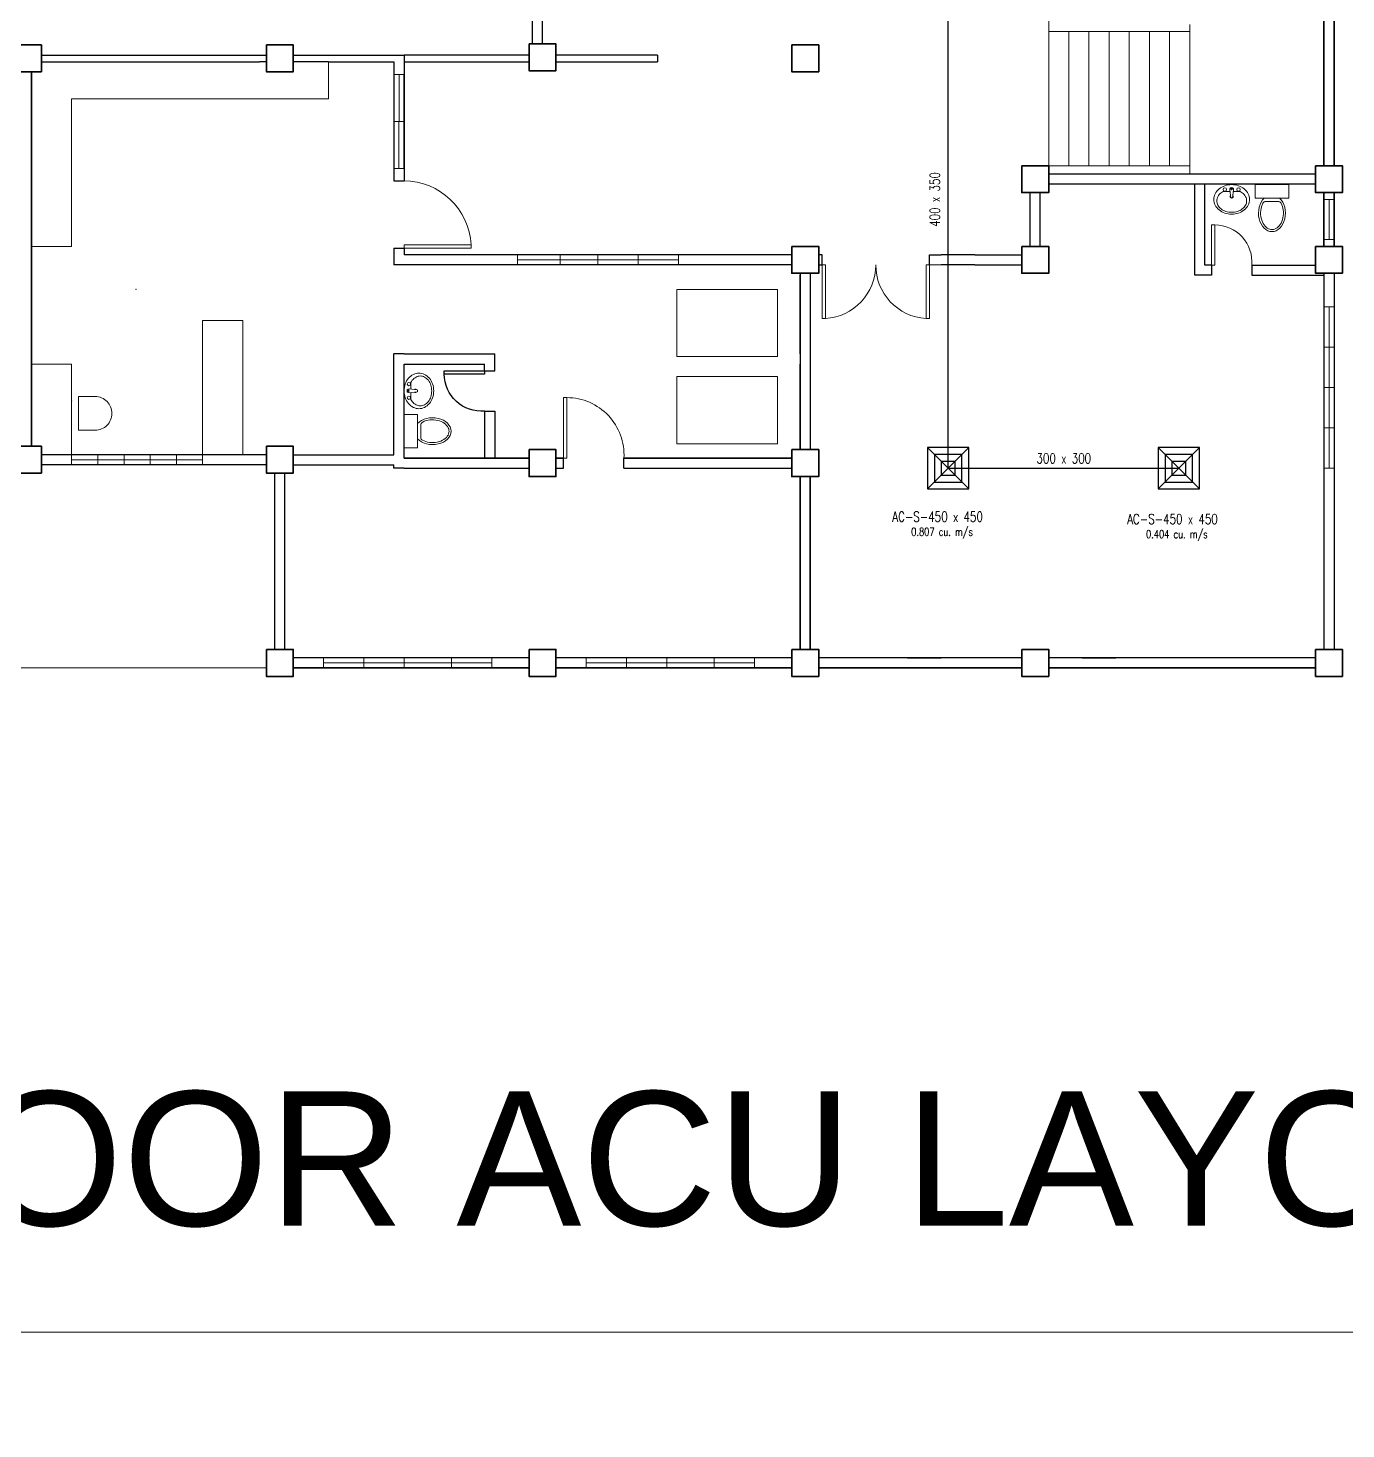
# Model space of a CAD drawing. Header units: millimetres. Extents: x 63005 to 126950, y 36019 to 74749.
# Drawn here: x 63219.73 to 63239.36, y 36219.88 to 36240.74 of the extents above; entities that cross this region are included whole.
import ezdxf

# ---------------------------------------------------------------- set-up
doc = ezdxf.new("R2010")
doc.units = ezdxf.units.MM
doc.header["$LTSCALE"] = 0.04
for name, color, linetype in [('ahu line', 150, 'Continuous'), ('diffuser', 7, 'Continuous'), ('ducting label', 7, 'Continuous'), ('Legends', 7, 'Continuous')]:
    doc.layers.add(name, color=color, linetype=linetype)
doc.layers.get('Legends').off()
doc.styles.add('Arch-Dim', font='simplex.shx', dxfattribs={"width": 0.75})
doc.styles.get("Standard").update_dxf_attribs({"font": 'arial.ttf', "width": 0.8})

# ---------------------------------------------------------------- blocks, each defined once
blk = doc.blocks.new('door-.60m')
at = {"ltscale": 0.03}
blk.add_lwpolyline([(0, 0), (0.05, 0), (0.05, 0.6), (0, 0.6)], close=True, dxfattribs=at)
blk.add_arc((0.05, 0.048), 0.552, 355.0209, 90, dxfattribs=at)
blk = doc.blocks.new('AC-S-12')
at = {"layer": 'diffuser', "color": 30}
for p, q in [((-0.15, 0.15), (0.15, -0.15)), ((0.15, 0.15), (-0.15, -0.15)), ((-0.15, 0.15), (-0.15, -0.15)), ((0.15, 0.15), (-0.15, 0.15)), ((0.15, -0.15), (0.15, 0.15)), ((-0.1, 0.1), (-0.1, -0.1)), ((0.1, 0.1), (-0.1, 0.1)), ((-0.05, 0.05), (-0.05, -0.05)), ((0.05, 0.05), (-0.05, 0.05)), ((0.05, -0.05), (0.05, 0.05)), ((0.1, -0.1), (0.1, 0.1)), ((-0.1, -0.1), (0.1, -0.1)), ((-0.05, -0.05), (0.05, -0.05)), ((-0.15, -0.15), (0.15, -0.15))]:
    blk.add_line(p, q, dxfattribs=at)
for points in [[(-0.358, 0.358, 0, 0.0447, 0), (-0.295, 0.295, 0, 0, 0), (-0.15, 0.15, 0, 0, 0)], [(0.358, 0.358, 0, 0.0447, 0), (0.295, 0.295, 0, 0, 0), (0.15, 0.15, 0, 0, 0)], [(-0.358, -0.358, 0, 0.0447, 0), (-0.295, -0.295, 0, 0, 0), (-0.15, -0.15, 0, 0, 0)], [(0.358, -0.358, 0, 0.0447, 0), (0.295, -0.295, 0, 0, 0), (0.15, -0.15, 0, 0, 0)]]:
    blk.add_lwpolyline(points, format="xyseb", dxfattribs=at)
blk = doc.blocks.new('fcu')
at = {"layer": 'diffuser', "xscale": 2.052644456280903, "yscale": 2.052644456280903, "zscale": 2.052644456280903}
blk.add_blockref('AC-S-12', (0, 0), dxfattribs=at)

msp = doc.modelspace()

# ---------------------------------------------------------------- linework, layer by layer
at = {"color": 8, "lineweight": 9}
for p, q in [((63234.93, 36240.687), (63234.93, 36243.087)), ((63236.73, 36240.687), (63234.93, 36240.687)), ((63234.93, 36240.687), (63234.93, 36238.687)), ((63235.23, 36240.687), (63235.23, 36238.687)), ((63235.53, 36240.687), (63235.53, 36238.687)), ((63235.83, 36240.687), (63235.83, 36238.687)), ((63236.13, 36240.687), (63236.13, 36238.687)), ((63236.43, 36240.687), (63236.43, 36238.687)), ((63236.73, 36240.687), (63236.73, 36238.687)), ((63236.73, 36240.687), (63237.03, 36240.687)), ((63237.03, 36240.687), (63237.03, 36240.787)), ((63237.03, 36240.687), (63237.03, 36238.687)), ((63224.205, 36239.685), (63224.205, 36240.235)), ((63225.33, 36240.047), (63225.182, 36240.047)), ((63225.182, 36240.047), (63225.182, 36238.647)), ((63225.256, 36240.047), (63225.252, 36238.647)), ((63225.33, 36239.347), (63225.33, 36240.047)), ((63225.33, 36239.347), (63225.182, 36239.347)), ((63225.182, 36238.647), (63225.328, 36238.647)), ((63237.03, 36238.687), (63234.93, 36238.687)), ((63234.93, 36238.562), (63234.93, 36238.687)), ((63237.03, 36238.562), (63237.03, 36238.687)), ((63238.005, 36238.406), (63238.005, 36238.206)), ((63238.505, 36238.406), (63238.005, 36238.406)), ((63238.505, 36238.206), (63238.505, 36238.406)), ((63237.641, 36238.208), (63237.628, 36238.33)), ((63237.67, 36238.208), (63237.683, 36238.33)), ((63238.005, 36238.206), (63238.505, 36238.206)), ((63239.18, 36238.186), (63239.03, 36238.186)), ((63239.03, 36238.186), (63239.03, 36237.586)), ((63239.105, 36238.186), (63239.105, 36237.586)), ((63239.18, 36237.886), (63239.18, 36238.186)), ((63238.165, 36238.156), (63238.346, 36238.156)), ((63239.03, 36237.586), (63239.18, 36237.586)), ((63227.018, 36237.21), (63227.018, 36237.36)), ((63227.018, 36237.36), (63229.418, 36237.36)), ((63227.655, 36237.21), (63227.655, 36237.36)), ((63228.218, 36237.21), (63228.218, 36237.36)), ((63228.818, 36237.21), (63228.818, 36237.36)), ((63229.418, 36237.36), (63229.418, 36237.21)), ((63234.93, 36237.485), (63234.93, 36237.36)), ((63229.418, 36237.285), (63227.018, 36237.285)), ((63228.218, 36237.21), (63227.018, 36237.21)), ((63228.218, 36237.21), (63229.418, 36237.21)), ((63231.38, 36237.085), (63231.38, 36237.06)), ((63239.18, 36237.085), (63239.18, 36236.585)), ((63239.18, 36236.585), (63239.03, 36236.585)), ((63239.03, 36236.585), (63239.03, 36234.185)), ((63239.105, 36236.585), (63239.105, 36234.185)), ((63239.18, 36235.385), (63239.18, 36236.585)), ((63222.93, 36236.385), (63222.93, 36234.385)), ((63219.78, 36236.11), (63219.78, 36235.735)), ((63239.18, 36235.985), (63239.03, 36235.985)), ((63219.78, 36235.735), (63219.78, 36234.51)), ((63231.23, 36235.36), (63231.23, 36235.51)), ((63225.528, 36235.349), (63225.406, 36235.363)), ((63225.528, 36235.32), (63225.406, 36235.307)), ((63239.18, 36235.385), (63239.03, 36235.385)), ((63239.18, 36234.185), (63239.18, 36235.385)), ((63225.33, 36234.985), (63225.53, 36234.985)), ((63225.33, 36234.485), (63225.33, 36234.985)), ((63225.53, 36234.985), (63225.53, 36234.485)), ((63225.58, 36234.825), (63225.58, 36234.644)), ((63239.18, 36234.785), (63239.03, 36234.785)), ((63225.53, 36234.485), (63225.33, 36234.485)), ((63220.38, 36234.385), (63219.93, 36234.385)), ((63219.93, 36234.235), (63220.38, 36234.235)), ((63220.38, 36234.385), (63220.38, 36234.235)), ((63222.33, 36234.31), (63220.38, 36234.31)), ((63220.38, 36234.235), (63222.28, 36234.235)), ((63220.38, 36234.235), (63220.77, 36234.235)), ((63220.77, 36234.235), (63220.77, 36234.385)), ((63220.77, 36234.385), (63221.16, 36234.385)), ((63221.16, 36234.385), (63221.16, 36234.235)), ((63221.16, 36234.235), (63221.55, 36234.235)), ((63221.55, 36234.235), (63221.55, 36234.385)), ((63221.55, 36234.385), (63221.94, 36234.385)), ((63221.94, 36234.385), (63221.94, 36234.235)), ((63221.94, 36234.235), (63222.33, 36234.235)), ((63222.88, 36234.385), (63222.28, 36234.385)), ((63222.28, 36234.235), (63223.03, 36234.235)), ((63222.33, 36234.235), (63222.33, 36234.385)), ((63239.03, 36234.185), (63239.18, 36234.185)), ((63224.13, 36231.21), (63224.13, 36231.36)), ((63224.73, 36231.21), (63224.73, 36231.36)), ((63225.33, 36231.36), (63225.33, 36231.21)), ((63225.437, 36231.36), (63226.637, 36231.36)), ((63226.037, 36231.36), (63226.037, 36231.21)), ((63226.637, 36231.36), (63226.637, 36231.21)), ((63228.043, 36231.21), (63228.043, 36231.36)), ((63228.643, 36231.21), (63228.643, 36231.36)), ((63229.243, 36231.36), (63229.243, 36231.21)), ((63229.349, 36231.36), (63230.549, 36231.36)), ((63229.949, 36231.36), (63229.949, 36231.21)), ((63230.549, 36231.36), (63230.549, 36231.21)), ((63231.505, 36231.36), (63232.23, 36231.36)), ((63232.23, 36231.36), (63232.83, 36231.36)), ((63233.83, 36231.36), (63233.33, 36231.36)), ((63233.83, 36231.36), (63234.53, 36231.36)), ((63234.93, 36231.36), (63235.43, 36231.36)), ((63236.43, 36231.36), (63235.93, 36231.36)), ((63236.43, 36231.36), (63237.43, 36231.36)), ((63237.43, 36231.36), (63238.03, 36231.36)), ((63238.03, 36231.36), (63238.905, 36231.36)), ((63223.28, 36231.21), (63207.955, 36231.21)), ((63226.637, 36231.285), (63224.13, 36231.285)), ((63225.33, 36231.21), (63224.13, 36231.21)), ((63230.549, 36231.285), (63228.043, 36231.285)), ((63229.243, 36231.21), (63228.043, 36231.21))]:
    msp.add_line(p, q, dxfattribs=at)
at = {"color": 8, "lineweight": 25}
for p, q in [((63239.03, 36243.087), (63239.03, 36238.687)), ((63239.18, 36243.087), (63239.18, 36238.687)), ((63239.03, 36238.687), (63239.03, 36241.96)), ((63239.18, 36238.687), (63239.18, 36241.96)), ((63227.393, 36240.5), (63227.393, 36241.095)), ((63227.243, 36240.5), (63227.243, 36241.045)), ((63219.93, 36240.335), (63222.88, 36240.335)), ((63222.88, 36240.335), (63223.28, 36240.335)), ((63223.68, 36240.335), (63225.18, 36240.335)), ((63225.18, 36240.335), (63225.33, 36240.335)), ((63225.33, 36240.335), (63225.33, 36238.46)), ((63227.193, 36240.335), (63225.33, 36240.335)), ((63229.105, 36240.335), (63227.593, 36240.335)), ((63229.105, 36240.335), (63229.105, 36240.235)), ((63219.78, 36240.085), (63219.78, 36237.11)), ((63219.78, 36234.51), (63219.78, 36240.085)), ((63219.78, 36240.085), (63219.78, 36234.51)), ((63219.93, 36240.235), (63223.18, 36240.235)), ((63223.28, 36240.235), (63223.18, 36240.235)), ((63224.205, 36240.235), (63223.68, 36240.235)), ((63224.205, 36240.235), (63225.18, 36240.235)), ((63225.18, 36240.235), (63225.18, 36238.46)), ((63225.33, 36240.235), (63227.193, 36240.235)), ((63227.593, 36240.235), (63229.105, 36240.235)), ((63219.78, 36238.485), (63219.78, 36236.385)), ((63225.18, 36238.46), (63225.33, 36238.46)), ((63238.905, 36238.562), (63234.93, 36238.562)), ((63238.905, 36238.412), (63234.93, 36238.412)), ((63237.105, 36237.056), (63237.105, 36238.406)), ((63237.255, 36237.206), (63237.255, 36238.406)), ((63234.655, 36237.485), (63234.655, 36238.287)), ((63234.805, 36237.485), (63234.805, 36238.287)), ((63239.03, 36238.287), (63239.03, 36237.485)), ((63239.03, 36237.485), (63239.03, 36238.287)), ((63239.18, 36238.287), (63239.18, 36237.485)), ((63239.18, 36237.485), (63239.18, 36238.287)), ((63225.18, 36237.46), (63225.18, 36237.36)), ((63225.18, 36237.46), (63225.33, 36237.46)), ((63225.18, 36237.36), (63225.18, 36237.21)), ((63225.33, 36237.46), (63225.33, 36237.368)), ((63225.33, 36237.368), (63225.33, 36237.36)), ((63231.105, 36237.36), (63225.33, 36237.36)), ((63231.555, 36237.36), (63231.505, 36237.36)), ((63231.555, 36237.21), (63231.555, 36237.36)), ((63233.155, 36237.36), (63233.33, 36237.36)), ((63233.155, 36237.21), (63233.155, 36237.36)), ((63233.83, 36237.36), (63233.33, 36237.36)), ((63233.83, 36237.36), (63234.53, 36237.36)), ((63225.33, 36237.21), (63225.18, 36237.21)), ((63231.105, 36237.21), (63225.33, 36237.21)), ((63231.505, 36237.21), (63231.555, 36237.21)), ((63233.83, 36237.21), (63233.33, 36237.21)), ((63233.83, 36237.21), (63234.53, 36237.21)), ((63231.23, 36237.085), (63231.23, 36235.51)), ((63231.23, 36235.885), (63231.23, 36237.06)), ((63231.38, 36237.085), (63231.38, 36235.51)), ((63231.38, 36237.06), (63231.38, 36234.46)), ((63239.03, 36237.085), (63239.03, 36231.485)), ((63239.03, 36237.085), (63239.03, 36231.485)), ((63239.18, 36237.085), (63239.18, 36231.485)), ((63225.18, 36234.385), (63225.18, 36235.885)), ((63225.33, 36235.885), (63225.18, 36235.885)), ((63225.33, 36234.335), (63225.33, 36235.735)), ((63231.23, 36234.46), (63231.23, 36235.735)), ((63231.23, 36235.51), (63231.23, 36234.46)), ((63231.38, 36235.51), (63231.38, 36234.46)), ((63223.28, 36234.385), (63219.93, 36234.385)), ((63223.28, 36234.235), (63219.93, 36234.235)), ((63223.68, 36234.385), (63225.18, 36234.385)), ((63223.68, 36234.235), (63225.18, 36234.235)), ((63225.18, 36234.185), (63225.18, 36234.235)), ((63225.33, 36234.335), (63227.193, 36234.335)), ((63227.193, 36234.335), (63225.33, 36234.335)), ((63227.593, 36234.335), (63227.705, 36234.335)), ((63227.705, 36234.335), (63227.593, 36234.335)), ((63227.705, 36234.185), (63227.705, 36234.335)), ((63228.605, 36234.335), (63229.88, 36234.335)), ((63228.605, 36234.185), (63228.605, 36234.335)), ((63231.105, 36234.335), (63228.605, 36234.335)), ((63229.88, 36234.335), (63231.105, 36234.335)), ((63223.405, 36231.485), (63223.405, 36234.11)), ((63223.555, 36231.485), (63223.555, 36234.11)), ((63225.33, 36234.185), (63225.18, 36234.185)), ((63225.33, 36234.185), (63227.193, 36234.185)), ((63227.593, 36234.185), (63227.705, 36234.185)), ((63228.605, 36234.185), (63231.105, 36234.185)), ((63231.23, 36234.06), (63231.23, 36231.485)), ((63231.23, 36231.485), (63231.23, 36234.06)), ((63231.38, 36234.06), (63231.38, 36231.485)), ((63231.38, 36231.485), (63231.38, 36234.06)), ((63231.23, 36233.36), (63231.23, 36231.485)), ((63227.193, 36231.36), (63223.68, 36231.36)), ((63227.193, 36231.36), (63225.33, 36231.36)), ((63231.105, 36231.36), (63227.593, 36231.36)), ((63231.105, 36231.36), (63227.593, 36231.36)), ((63234.53, 36231.36), (63231.505, 36231.36)), ((63232.83, 36231.36), (63233.33, 36231.36)), ((63238.905, 36231.36), (63234.93, 36231.36)), ((63235.43, 36231.36), (63235.93, 36231.36)), ((63227.193, 36231.21), (63223.68, 36231.21)), ((63223.68, 36231.21), (63227.193, 36231.21)), ((63227.193, 36231.21), (63225.18, 36231.21)), ((63231.105, 36231.21), (63227.593, 36231.21)), ((63231.105, 36231.21), (63227.593, 36231.21)), ((63227.593, 36231.21), (63231.105, 36231.21)), ((63234.53, 36231.21), (63231.505, 36231.21)), ((63231.505, 36231.21), (63234.53, 36231.21)), ((63238.905, 36231.21), (63234.93, 36231.21)), ((63234.93, 36231.21), (63238.905, 36231.21))]:
    msp.add_line(p, q, dxfattribs=at)
at = {"color": 8, "lineweight": 9, "ltscale": 0.4}
for p, q in [((63220.38, 36239.685), (63224.205, 36239.685)), ((63220.38, 36239.685), (63220.38, 36237.485)), ((63219.78, 36237.485), (63220.38, 36237.485)), ((63222.33, 36234.385), (63222.33, 36236.385)), ((63222.93, 36236.385), (63222.33, 36236.385)), ((63219.78, 36235.735), (63220.38, 36235.735)), ((63220.38, 36235.735), (63220.38, 36234.385))]:
    msp.add_line(p, q, dxfattribs=at)
at = {"color": 8, "lineweight": 13}
for p, q in [((63225.33, 36237.51), (63225.33, 36237.46)), ((63226.33, 36237.51), (63225.33, 36237.51)), ((63225.33, 36237.51), (63225.33, 36237.46)), ((63225.33, 36237.46), (63226.33, 36237.46)), ((63226.33, 36237.46), (63226.33, 36237.51)), ((63231.555, 36237.21), (63231.605, 36237.21)), ((63231.605, 36237.21), (63231.555, 36237.21)), ((63231.555, 36237.21), (63231.555, 36236.41)), ((63231.605, 36236.41), (63231.605, 36237.21)), ((63233.105, 36236.41), (63233.105, 36237.21)), ((63233.105, 36237.21), (63233.155, 36237.21)), ((63233.105, 36237.21), (63233.33, 36237.21)), ((63233.155, 36237.21), (63233.155, 36236.41)), ((63231.555, 36236.41), (63231.605, 36236.41)), ((63233.155, 36236.41), (63233.105, 36236.41))]:
    msp.add_line(p, q, dxfattribs=at)
at = {"color": 8, "lineweight": 25, "ltscale": 0.4}
for p, q in [((63237.355, 36237.206), (63237.255, 36237.206)), ((63237.355, 36237.206), (63237.355, 36237.056)), ((63237.955, 36237.206), (63237.955, 36237.056)), ((63237.955, 36237.206), (63238.905, 36237.206)), ((63237.355, 36237.056), (63237.105, 36237.056)), ((63237.955, 36237.056), (63239.03, 36237.056)), ((63225.33, 36235.885), (63226.68, 36235.885)), ((63226.68, 36235.635), (63226.68, 36235.885)), ((63225.33, 36235.735), (63226.53, 36235.735)), ((63225.33, 36235.735), (63226.53, 36235.735)), ((63226.53, 36235.635), (63226.53, 36235.735)), ((63226.53, 36235.635), (63226.68, 36235.635)), ((63226.53, 36235.035), (63226.68, 36235.035)), ((63226.53, 36235.035), (63226.53, 36234.335)), ((63226.68, 36235.035), (63226.68, 36234.335))]:
    msp.add_line(p, q, dxfattribs=at)
at = {"color": 0, "linetype": 'ByBlock', "lineweight": 9}
msp.add_line((63245.179, 36221.32), (63200.963, 36221.32), dxfattribs=at)
at = {"color": 8, "lineweight": 35}
for points in [[(63219.53, 36240.485), (63219.93, 36240.485), (63219.93, 36240.085), (63219.53, 36240.085)], [(63223.28, 36240.485), (63223.68, 36240.485), (63223.68, 36240.085), (63223.28, 36240.085)], [(63227.193, 36240.5), (63227.593, 36240.5), (63227.593, 36240.1), (63227.193, 36240.1)], [(63231.105, 36240.485), (63231.505, 36240.485), (63231.505, 36240.085), (63231.105, 36240.085)], [(63234.53, 36238.687), (63234.93, 36238.687), (63234.93, 36238.287), (63234.53, 36238.287)], [(63238.905, 36238.687), (63239.305, 36238.687), (63239.305, 36238.287), (63238.905, 36238.287)], [(63231.105, 36237.485), (63231.505, 36237.485), (63231.505, 36237.085), (63231.105, 36237.085)], [(63234.53, 36237.485), (63234.93, 36237.485), (63234.93, 36237.085), (63234.53, 36237.085)], [(63238.905, 36237.485), (63239.305, 36237.485), (63239.305, 36237.085), (63238.905, 36237.085)], [(63219.53, 36234.51), (63219.93, 36234.51), (63219.93, 36234.11), (63219.53, 36234.11)], [(63223.28, 36234.51), (63223.68, 36234.51), (63223.68, 36234.11), (63223.28, 36234.11)], [(63227.193, 36234.46), (63227.593, 36234.46), (63227.593, 36234.06), (63227.193, 36234.06)], [(63231.105, 36234.46), (63231.505, 36234.46), (63231.505, 36234.06), (63231.105, 36234.06)], [(63223.28, 36231.485), (63223.68, 36231.485), (63223.68, 36231.085), (63223.28, 36231.085)], [(63227.193, 36231.485), (63227.593, 36231.485), (63227.593, 36231.085), (63227.193, 36231.085)], [(63231.105, 36231.485), (63231.505, 36231.485), (63231.505, 36231.085), (63231.105, 36231.085)], [(63234.53, 36231.485), (63234.93, 36231.485), (63234.93, 36231.085), (63234.53, 36231.085)], [(63238.905, 36231.485), (63239.305, 36231.485), (63239.305, 36231.085), (63238.905, 36231.085)]]:
    msp.add_lwpolyline(points, close=True, dxfattribs=at)
at = {"color": 8, "lineweight": 9}
for points in [[(63225.182, 36240.047), (63225.328, 36240.047), (63225.328, 36238.647), (63225.182, 36238.647)], [(63239.03, 36238.186), (63239.18, 36238.186), (63239.18, 36237.586), (63239.03, 36237.586)], [(63229.418, 36237.21), (63227.018, 36237.21), (63227.018, 36237.36), (63229.418, 36237.36)], [(63227.018, 36237.36), (63229.418, 36237.36), (63229.418, 36237.21), (63227.018, 36237.21)], [(63239.03, 36236.585), (63239.18, 36236.585), (63239.18, 36234.185), (63239.03, 36234.185)], [(63220.38, 36234.385), (63222.33, 36234.385), (63222.33, 36234.235), (63220.38, 36234.235)], [(63224.13, 36231.36), (63226.637, 36231.36), (63226.637, 36231.21), (63224.13, 36231.21)], [(63228.043, 36231.36), (63230.549, 36231.36), (63230.549, 36231.21), (63228.043, 36231.21)]]:
    msp.add_lwpolyline(points, close=True, dxfattribs=at)
for points in [[(63237.39, 36238.185, 0.11576), (63237.41, 36238.102, 0.104047), (63237.468, 36238.029, 0.090875), (63237.552, 36237.981, 0.083344), (63237.655, 36237.964, 0.083344), (63237.759, 36237.981, 0.090875), (63237.843, 36238.029, 0.104047), (63237.901, 36238.102, 0.11576), (63237.92, 36238.185, 0.11576), (63237.901, 36238.267, 0.104047), (63237.843, 36238.341, 0.090875), (63237.759, 36238.388, 0.083344), (63237.655, 36238.406, 0.083344), (63237.552, 36238.388, 0.090875), (63237.468, 36238.341, 0.104047), (63237.41, 36238.267, 0.11576)], [(63225.551, 36235.6, -0.11576), (63225.634, 36235.58, -0.104047), (63225.708, 36235.522, -0.090875), (63225.755, 36235.438, -0.083344), (63225.772, 36235.335, -0.083344), (63225.755, 36235.231, -0.090875), (63225.708, 36235.147, -0.104047), (63225.634, 36235.089, -0.11576), (63225.551, 36235.07, -0.11576), (63225.469, 36235.089, -0.104047), (63225.395, 36235.147, -0.090875), (63225.348, 36235.231, -0.083344), (63225.33, 36235.335, -0.083344), (63225.348, 36235.438, -0.090875), (63225.395, 36235.522, -0.104047), (63225.469, 36235.58, -0.11576)]]:
    msp.add_lwpolyline(points, format="xyb", close=True, dxfattribs=at)
for points in [[(63237.433, 36238.164, 0.124838), (63237.449, 36238.101, 0.105788), (63237.498, 36238.044, 0.086697), (63237.568, 36238.007, 0.076776), (63237.655, 36237.994, 0.076776), (63237.743, 36238.007, 0.086697), (63237.813, 36238.044, 0.105788), (63237.862, 36238.101, 0.124838), (63237.878, 36238.164, 0.124838), (63237.862, 36238.226, 0.105788), (63237.813, 36238.284, 0.040067), (63237.782, 36238.304), (63237.68, 36238.304, 0.040067)], [(63237.631, 36238.304), (63237.529, 36238.304, 0.040067), (63237.498, 36238.284, 0.105788), (63237.449, 36238.226, 0.124838), (63237.433, 36238.164, 0.124838)], [(63225.572, 36235.557, -0.124838), (63225.635, 36235.541, -0.105788), (63225.693, 36235.492, -0.086697), (63225.729, 36235.422, -0.076776), (63225.742, 36235.335, -0.076776), (63225.729, 36235.247, -0.086697), (63225.693, 36235.177, -0.105788), (63225.635, 36235.128, -0.124838), (63225.572, 36235.112, -0.124838), (63225.51, 36235.128, -0.105788), (63225.452, 36235.177, -0.040067), (63225.432, 36235.208), (63225.432, 36235.31, -0.040067)], [(63225.432, 36235.359), (63225.432, 36235.461, -0.040067), (63225.452, 36235.492, -0.105788), (63225.51, 36235.541, -0.124838), (63225.572, 36235.557, -0.124838)]]:
    msp.add_lwpolyline(points, format="xyb", dxfattribs=at)
at = {"color": 8, "lineweight": 13, "ltscale": 0.03}
for points in [[(63237.355, 36237.206), (63237.405, 36237.206), (63237.405, 36237.806), (63237.355, 36237.806)], [(63227.705, 36234.335), (63227.755, 36234.335), (63227.755, 36235.235), (63227.705, 36235.235)]]:
    msp.add_lwpolyline(points, close=True, dxfattribs=at)
at = {"color": 8, "lineweight": 9, "ltscale": 1000}
for points in [[(63230.893, 36235.846), (63229.393, 36235.846), (63229.393, 36236.846), (63230.893, 36236.846)], [(63230.893, 36235.548), (63229.393, 36235.548), (63229.393, 36234.548), (63230.893, 36234.548)]]:
    msp.add_lwpolyline(points, close=True, dxfattribs=at)
at = {"color": 8, "lineweight": 9, "ltscale": 0.6}
msp.add_lwpolyline([(63220.73, 36234.75), (63220.48, 36234.75), (63220.48, 36235.25), (63220.73, 36235.25, -0.414214), (63220.98, 36235, -0.414214)], format="xyb", close=True, dxfattribs=at)
at = {"color": 8, "lineweight": 9}
for centre, radius in [((63237.554, 36238.333), 0.0255), ((63237.655, 36238.339), 0.0095), ((63237.757, 36238.333), 0.0255), ((63225.403, 36235.436), 0.0255), ((63225.403, 36235.233), 0.0255), ((63225.397, 36235.335), 0.0095)]:
    msp.add_circle(centre, radius, dxfattribs=at)
at = {"color": 8, "lineweight": 13}
for centre, radius, start, end in [((63225.33, 36237.46), 1, 2.866, 90), ((63231.555, 36237.21), 0.8, 273.5833, 0), ((63233.155, 36237.21), 0.8, 180, 266.4167)]:
    msp.add_arc(centre, radius, start, end, dxfattribs=at)
at = {"color": 8, "lineweight": 9}
for centre, radius, start, end in [((63237.655, 36238.333), 0.028, 353.7545, 186.2455), ((63237.655, 36238.231), 0.025, 138.7978, 233.6932), ((63237.655, 36238.302), 0.0948, 261.2026, 278.7974), ((63237.655, 36238.231), 0.025, 251.3793, 288.6207), ((63237.655, 36238.231), 0.025, 306.3068, 41.2022), ((63238.165, 36238.106), 0.05, 90, 151.8499), ((63238.346, 36238.106), 0.05, 28.0084, 90), ((63225.403, 36235.335), 0.028, 83.7545, 276.2455), ((63225.505, 36235.335), 0.025, 36.3068, 131.2022), ((63225.505, 36235.335), 0.025, 228.7978, 323.6932), ((63225.435, 36235.335), 0.0948, 351.2026, 8.7974), ((63225.505, 36235.335), 0.025, 341.3793, 18.6207), ((63225.63, 36234.825), 0.05, 118.1501, 180), ((63225.63, 36234.644), 0.05, 180, 241.9916)]:
    msp.add_arc(centre, radius, start, end, dxfattribs=at)
at = {"color": 8, "lineweight": 13, "ltscale": 0.03}
for centre, radius, start in [((63237.405, 36237.254), 0.552, 355.0209), ((63227.755, 36234.383), 0.851, 356.7268)]:
    msp.add_arc(centre, radius, start, 90, dxfattribs=at)
at = {"color": 8, "lineweight": 9}
msp.add_ellipse((63238.255, 36237.981), major_axis=(0, 0.275), ratio=0.727273, start_param=0.612555, end_param=5.670631, dxfattribs=at)
at = {"color": 8, "lineweight": 9, "extrusion": (0, 0, -1)}
msp.add_ellipse((63225.755, 36234.735), major_axis=(-0.275, 0), ratio=0.727273, start_param=0.612555, end_param=5.670631, dxfattribs=at)
at = {"color": 8, "lineweight": 9}
for points in [[(63238.121, 36238.129), (63238.112, 36238.113), (63238.105, 36238.095), (63238.078, 36238.004), (63238.083, 36237.917), (63238.141, 36237.785), (63238.191, 36237.744), (63238.289, 36237.73), (63238.341, 36237.756), (63238.415, 36237.867), (63238.433, 36237.951), (63238.417, 36238.065), (63238.406, 36238.1), (63238.39, 36238.129)], [(63225.607, 36234.869), (63225.623, 36234.878), (63225.641, 36234.886), (63225.732, 36234.912), (63225.82, 36234.907), (63225.951, 36234.85), (63225.993, 36234.799), (63226.006, 36234.701), (63225.98, 36234.649), (63225.869, 36234.575), (63225.785, 36234.557), (63225.671, 36234.573), (63225.637, 36234.584), (63225.607, 36234.6)]]:
    msp.add_open_spline(points, degree=3, knots=[0.937253, 0.937253, 0.937253, 0.937253, 1.185372, 1.185372, 2.113864, 2.113864, 3.042356, 3.042356, 3.970847, 3.970847, 4.899339, 4.899339, 5.346062, 5.346062, 5.346062, 5.346062], dxfattribs=at)
at = {"color": 8, "lineweight": 9, "ltscale": 0.3}
msp.add_point((63221.34, 36236.849), dxfattribs=at)
at = {"color": 8, "lineweight": 9}
msp.add_point((63220.38, 36235.185), dxfattribs=at)
at = {"layer": 'ahu line', "linetype": 'Continuous'}
for q in [(63233.434, 36241.21), (63236.869, 36234.183)]:
    msp.add_line((63233.434, 36234.183), q, dxfattribs=at)

# ---------------------------------------------------------------- block references
at = {"color": 8, "lineweight": 9, "ltscale": 0.4, "xscale": -1, "rotation": 90}
msp.add_blockref('door-.60m', (63226.53, 36235.635), dxfattribs=at)
at = {"layer": 'Legends', "linetype": 'Continuous', "lineweight": 25}
for p in [(63233.434, 36234.183), (63236.869, 36234.183)]:
    msp.add_blockref('fcu', p, dxfattribs=at)

# ---------------------------------------------------------------- texts
at = {"color": 0, "linetype": 'ByBlock', "lineweight": 9}
for s, height, p in [('SECOND FLOOR ACU LAYOUT', 2, (63202.981, 36222.906)), ('SCALE                                                                                                  1:400', 0.939481, (63201.597, 36219.894))]:
    msp.add_text(s, height=height, dxfattribs=at).set_placement(p)
at = {"layer": 'ducting label', "color": 3, "linetype": 'Continuous', "lineweight": 25, "insert": (63233.16, 36237.777), "char_height": 0.15, "attachment_point": 1, "rotation": 90, "style": 'Arch-Dim'}
msp.add_mtext_dynamic_manual_height_columns('\\A1;400 x 350', width=1.19515, gutter_width=1.011, heights=[0], dxfattribs=at)
at = {"layer": 'ducting label', "color": 3, "linetype": 'Continuous', "lineweight": 25, "attachment_point": 1, "style": 'Arch-Dim'}
for s, width, insert, char_height in [('\\A1;300 x 300', 1.19515, (63234.748, 36234.405), 0.15), ('\\A1;AC-S-450 x 450', 1.719, (63232.601, 36233.537), 0.15), ('\\A1;AC-S-450 x 450', 1.719, (63236.099, 36233.502), 0.15), ('\\A1;0.807 cu. m/s', 1.719, (63232.883, 36233.298), 0.12), ('\\A1;0.404 cu. m/s', 1.719, (63236.38, 36233.262), 0.12)]:
    msp.add_mtext_dynamic_manual_height_columns(s, width=width, gutter_width=1.011, heights=[0], dxfattribs=dict(at, insert=insert, char_height=char_height))

doc.saveas('drawing.dxf')
